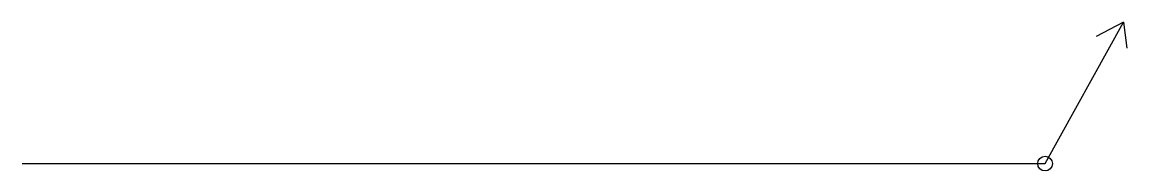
# Model space of a CAD drawing. Header units: millimetres. Extents: x 0 to 75.6, y -0.5 to 9.7.
import ezdxf

# ---------------------------------------------------------------- set-up
doc = ezdxf.new("R2010")
doc.units = ezdxf.units.MM
doc.layers.get('0').update_dxf_attribs({"lineweight": 25, "true_color": 0xffffff})

msp = doc.modelspace()

# ---------------------------------------------------------------- linework, layer by layer
for p, q in [((70, 0), (75.362, 9.695)), ((75.362, 9.695), (73.5, 8.7)), ((75.362, 9.695), (75.6, 7.9)), ((0, 0), (70, 0))]:
    msp.add_line(p, q)
msp.add_circle((70, 0), 0.501)

doc.saveas('drawing.dxf')
